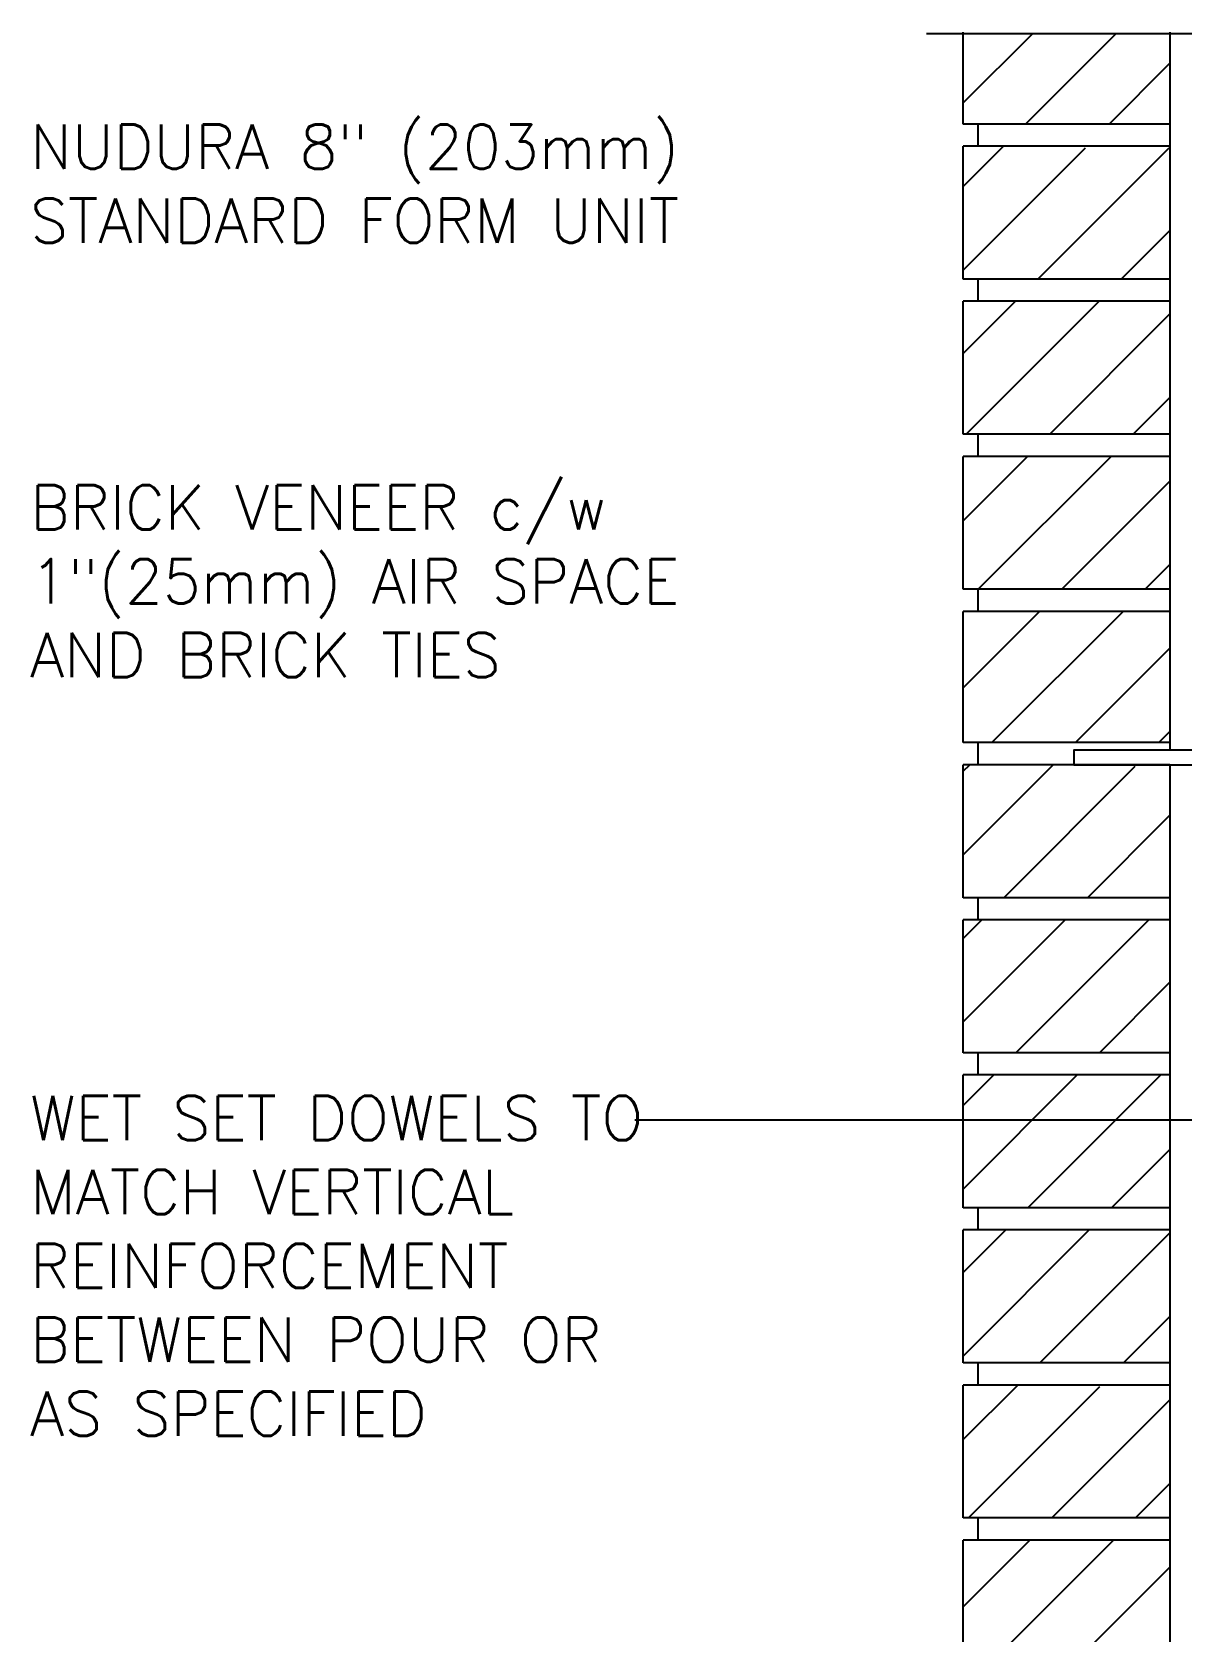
# Model space of a CAD drawing. Header units: inches. Extents: x 94.9 to 181.1, y -57.9 to 31.
# Drawn here: x 128.94 to 148.39, y 2.9 to 29.99 of the extents above; entities that cross this region are included whole.
import ezdxf

# ---------------------------------------------------------------- set-up
doc = ezdxf.new("R2010")
doc.units = ezdxf.units.IN
doc.header["$LTSCALE"] = 0.5
doc.header["$MEASUREMENT"] = 0
for name, color, linetype in [('HATCH', 12, 'Continuous'), ('line25', 2, 'Continuous'), ('LINE9', 9, 'Continuous'), ('TEXT', 4, 'Continuous')]:
    doc.layers.add(name, color=color, linetype=linetype)
doc.styles.add('DIM', font='romans.shx', dxfattribs={"width": 0.7})
doc.styles.add('ROMANS', font='romans.shx', dxfattribs={"height": 1.125})
doc.dimstyles.new('ext_12', dxfattribs={"dimscale": 12, "dimtxt": 0.09375, "dimasz": 0.09375, "dimexe": 0.09375, "dimexo": 0.0625, "dimgap": 0.0625, "dimtad": 1, "dimdec": 1, "dimzin": 3, "dimdsep": 46, "dimlunit": 4, "dimtxsty": 'DIM', "dimcen": 0.09, "dimdle": 0.09375, "dimclrt": 4, "dimadec": 0, "dimazin": 0, "dimtfac": 1, "dimtdec": 1, "dimtmove": 2, "dimatfit": 3, "dimfxl": 0, "dimfrac": 2, "dimtolj": 1, "dimtzin": 0, "dimarcsym": 0})

msp = doc.modelspace()

# ---------------------------------------------------------------- hatches: boundary and pattern name
at = {"layer": 'HATCH'}
h = msp.add_hatch(dxfattribs=at)
h.set_pattern_fill('ANSI31', color=256, scale=8, style=0)
h.set_pattern_definition([(45, (138.405, -36.9128), (-0.707107, 0.707107), [])])
h.paths.add_polyline_path([(148.206, -3.388), (144.706, -3.388), (144.706, -5.638), (148.206, -5.638)])
h.paths.add_polyline_path([(148.206, -0.763), (144.706, -0.763), (144.706, -3.013), (148.206, -3.013)])
h.paths.add_polyline_path([(148.206, 1.832), (144.706, 1.832), (144.706, -0.388), (148.206, -0.388)])
h.paths.add_polyline_path([(148.206, 4.457), (144.706, 4.457), (144.706, 2.207), (148.206, 2.207)])
h.paths.add_polyline_path([(148.206, 7.057), (146.581, 7.057), (146.581, 7.082), (144.706, 7.082), (144.706, 4.832), (148.206, 4.832)])
h.paths.add_polyline_path([(148.206, 9.707), (144.706, 9.707), (144.706, 7.457), (148.206, 7.457)])
h.paths.add_polyline_path([(148.206, 12.332), (144.706, 12.332), (144.706, 10.082), (148.206, 10.082)])
h.paths.add_polyline_path([(148.206, 14.957), (144.706, 14.957), (144.706, 12.707), (148.206, 12.707)])
h.paths.add_polyline_path([(148.206, 17.557), (146.581, 17.557), (146.581, 17.582), (144.706, 17.582), (144.706, 15.332), (148.206, 15.332)])
h.paths.add_polyline_path([(148.206, 20.178), (144.706, 20.178), (144.706, 17.957), (148.206, 17.957)])
h.paths.add_polyline_path([(148.206, 22.803), (144.706, 22.803), (144.706, 20.553), (148.206, 20.553)])
h.paths.add_polyline_path([(148.206, 25.428), (144.706, 25.428), (144.706, 23.178), (148.206, 23.178)])
h.paths.add_polyline_path([(148.206, 28.028), (146.581, 28.028), (146.581, 28.053), (144.706, 28.053), (144.706, 25.803), (148.206, 25.803)])
h.paths.add_polyline_path([(148.206, 29.962), (144.706, 29.962), (144.706, 28.428), (148.206, 28.428)])

# ---------------------------------------------------------------- linework, layer by layer
at = {"layer": 'line25'}
for p, q in [((144.706, 28.428), (144.706, 29.987)), ((148.206, 29.987), (148.206, 17.832)), ((148.206, 28.428), (144.706, 28.428)), ((144.956, 28.053), (144.956, 28.428)), ((144.706, 25.803), (144.706, 28.053)), ((148.206, 28.053), (144.706, 28.053)), ((148.206, 25.803), (144.706, 25.803)), ((144.956, 25.428), (144.956, 25.803)), ((148.206, 25.428), (144.706, 25.428)), ((144.706, 23.178), (144.706, 25.428)), ((148.206, 23.178), (144.706, 23.178)), ((144.956, 22.803), (144.956, 23.178)), ((144.706, 20.553), (144.706, 22.803)), ((148.206, 22.803), (144.706, 22.803)), ((148.206, 20.553), (144.706, 20.553)), ((144.956, 20.178), (144.956, 20.553)), ((144.706, 17.957), (144.706, 20.178)), ((148.206, 20.178), (144.706, 20.178)), ((148.206, 17.957), (144.706, 17.957)), ((144.956, 17.582), (144.956, 17.957)), ((144.706, 15.332), (144.706, 17.582)), ((148.206, 17.582), (144.706, 17.582)), ((148.206, 17.582), (148.206, -6.038)), ((148.206, 15.332), (144.706, 15.332)), ((144.956, 14.957), (144.956, 15.332)), ((144.706, 12.707), (144.706, 14.957)), ((148.206, 14.957), (144.706, 14.957)), ((148.206, 12.707), (144.706, 12.707)), ((144.956, 12.332), (144.956, 12.707)), ((148.206, 12.332), (144.706, 12.332)), ((144.706, 10.082), (144.706, 12.332)), ((148.206, 10.082), (144.706, 10.082)), ((144.956, 9.707), (144.956, 10.082)), ((148.206, 9.707), (144.706, 9.707)), ((144.706, 7.457), (144.706, 9.707)), ((148.206, 7.457), (144.706, 7.457)), ((144.956, 7.082), (144.956, 7.457)), ((148.206, 7.082), (144.706, 7.082)), ((144.706, 4.832), (144.706, 7.082)), ((148.206, 4.832), (144.706, 4.832)), ((144.956, 4.457), (144.956, 4.832)), ((148.206, 4.457), (144.706, 4.457)), ((144.706, 2.207), (144.706, 4.457))]:
    msp.add_line(p, q, dxfattribs=at)
at = {"layer": 'LINE9'}
msp.add_line((144.081, 29.962), (154.206, 29.962), dxfattribs=at)
msp.add_lwpolyline([(149.581, 21.707), (149.331, 21.707), (149.331, 17.832), (146.581, 17.832), (146.581, 17.582), (149.581, 17.582)], close=True, dxfattribs=at)
at = {"layer": 'TEXT'}
for points in [[(151.058, 27.886, 0, 0.36, 0), (149.978, 27.886, 0, 0, 0), (141.5, 27.886, 0, 0, 0)], [(144.735, 21.809, 0, 0.36, 0), (143.655, 21.809, 0, 0, 0), (140.278, 21.809, 0, 0, 0)]]:
    msp.add_lwpolyline(points, format="xyseb", dxfattribs=at)

# ---------------------------------------------------------------- texts
at = {"layer": 'TEXT', "char_height": 0.75, "attachment_point": 4, "style": 'ROMANS'}
for s, insert, width in [('NUDURA 8" (203mm) STANDARD FORM UNIT', (128.903, 27.42), 12.72232), ('BRICK VENEER c/w 1"(25mm) AIR SPACE AND BRICK TIES', (128.903, 20.689), 12.37295), ('WET SET DOWELS TO MATCH VERTICAL\\PREINFORCEMENT BETWEEN POUR OR AS SPECIFIED', (128.903, 9.1), 11.43486)]:
    msp.add_mtext(s, dxfattribs=dict(at, insert=insert, width=width))

# ---------------------------------------------------------------- leaders
at = {"layer": 'TEXT'}
msp.add_leader([(153.89, 11.567), (139.143, 11.567)], dimstyle='ext_12', override={"dimgap": 0.0625, "dimtad": 0}, dxfattribs=at)

doc.saveas('drawing.dxf')
